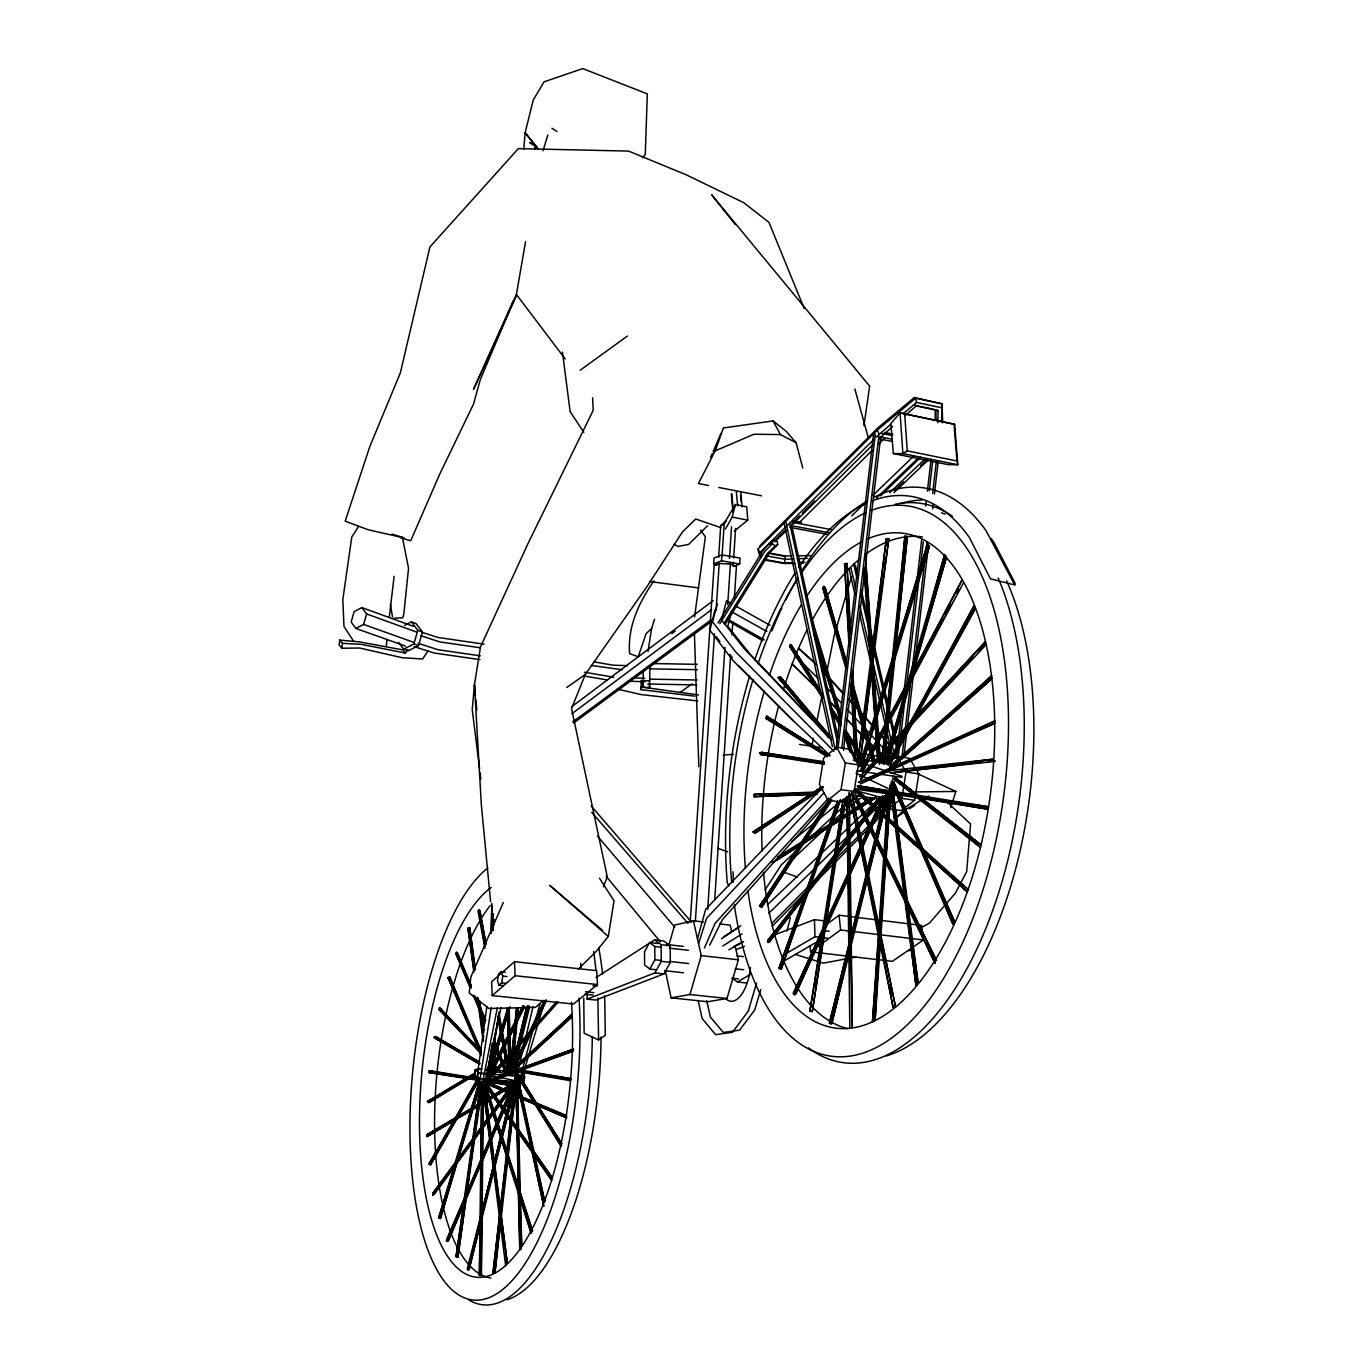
<?xml version="1.0" encoding="UTF-8"?>
<svg xmlns="http://www.w3.org/2000/svg" width="1372" height="1372" viewBox="0 0 1372 1372"><rect width="100%" height="100%" fill="white"/><g stroke="black" fill="none" stroke-linecap="round" stroke-linejoin="round"><path stroke-width="1.5" d="M596.014 977.601L654.615 939.871L663.619 940.9L670.153 945.788L670.342 962.338L663.962 973.897L595.842 1000.051L587.13 999.142L587.13 993.208M481.04 1196.144L480.646 1262.514L481.521 1196.213M481.126 1181.155L481.709 1082.679L479.36 1275.308L481.315 1275.463L483.613 1082.8L479.36 1275.308L481.315 1275.463L482.172 1170.59M482.258 1159.889L482.824 1091.392L482.104 1147.009M649.608 683.891L649.539 687.458L643.056 687.338L643.297 670.977M694.781 696.187L641.067 689.636L641.187 680.323M479.343 1079.695L475.158 1079.318L475.312 1069.577L481.675 1068.874M649.539 687.458L649.882 667.186M935.104 419.695L935.31 409.576L938.088 410.605L937.831 422.799M491.33 933.063L491.879 905.451M475.278 1072.955L428.922 1100.79L428.887 1102.642L474.746 1075.288M492.531 927.421L492.634 923.15M492.394 927.541L492.514 923.253M493.028 930.628L493.303 920.046M643.056 687.338L643.176 681.987M491.073 932.96L491.862 903.308M492.634 930.662L493.268 913.701M877.085 985.885L875.13 1019.928L880.378 943.353M877.343 981.632L878.2 966.746M878.817 956.113L879.435 945.462M880.172 932.703L880.532 926.323M882.625 890.154L882.865 885.9M883.739 870.997L884.22 862.491M884.957 849.731L885.575 839.081M886.072 830.575L888.164 794.405M721.964 554.854L714.075 557.992L713.68 563.875L721.569 560.788L721.964 554.854L740.074 558.112L739.68 564.029L733.694 566.327M722.049 555.969L724.159 524.19L726.011 520.983L720.729 525.579L718.619 557.289M729.458 558.49L731.55 526.677M707.695 909.447L724.931 647.224M727.726 604.572L730.384 564.063L719.202 563.498L714.126 565.418L690.219 921.95M733.128 566.533L733.403 562.297M733.677 558.061L735.615 528.443M714.709 899.912L730.573 656.313M731.962 634.944L732.802 622.133M734.329 598.621L736.421 566.567L730.384 564.063M695.347 921.504L714.503 633.813M716.081 610.369L719.202 563.498M880.67 939.1L890.531 794.439L880.155 934.624M888.027 794.405L872.438 1022.003L878.732 936.75M879.555 936.562L873.741 1021.694L879.538 943.113M879.846 932.291L889.45 791.798L884.837 853.624M768.937 552.95L785.384 555.934L784.527 563.052L763.947 559.33M879.349 928.227L884.528 857.894M523.744 149.428L525.116 132.758L533.279 99.95L544.049 81.84L582.757 68.6L647.327 93.879L645.269 154.539L642.542 157.763M493.011 929.873L493.886 919.291L493.114 929.736M512.613 1065.615L516.404 1023.203M516.781 1018.967L517.347 1012.605M883.894 763.587L886.638 733.831M887.032 729.578L887.633 723.198M888.404 714.692L889.005 708.329M889.793 699.823L890.377 693.443M891.165 684.937L891.56 680.683M894.904 644.548L895.281 640.295M896.07 631.789L896.671 625.409M897.254 619.046L898.043 610.54M898.626 604.16L899.415 595.654M899.809 591.401L904.92 536.126L907.372 536.572L895.813 649.042M516.472 1008.111L510.161 1071.601L516.712 1008.231M517.175 1008.557L510.847 1072.081L517.587 1008.557M512.699 1065.632L518.376 1008.489M815.431 792.056L754.086 794.388L753.863 796.686L817.318 794.354M386.39 645.509L387.007 639.472M389.271 617.383L394.124 576.274M500.163 1222.469L494.898 1273.439L500.694 1222.486M500.608 1218.216L502.135 1203.347M502.581 1199.111L503.455 1190.604M503.901 1186.368L504.553 1179.989M504.999 1175.735L505.874 1167.246M506.302 1162.993L506.971 1156.63M507.623 1150.251L508.498 1141.761M508.943 1137.508L509.818 1129.019M510.264 1124.766L515.855 1077.843L517.038 1078.083L515.083 1078.032L500.386 1207.566M881.596 763.158L904.92 536.126M886.706 725.291L882.779 763.518L887.204 723.233M887.135 721.055L906.12 536.298L892.863 659.28M884.048 763.621L885.129 753.005M885.575 748.769L895.384 653.278M881.664 763.175L885.557 727.126M886.02 722.89L892.177 665.643M887.667 718.997L894.304 657.48M895.23 648.99L907.372 536.572M407.793 649.556L405.426 653.055L402.613 649.865L359.155 641.839L339.69 640.107L339.141 644.994L341.902 648.236L359.635 648.03L402.27 657.72L422.61 658.989L428.321 650.534M341.902 648.236L342.451 643.348L339.69 640.107M490.078 1082.216L511.139 1085.544L511.362 1083.554L492.394 1080.587M514.123 1068.891L513.917 1070.88L570.752 1080.759L514.123 1068.891L570.975 1078.649M499.905 1211.819L492.925 1273.388L500.163 1211.75M501.174 1218.233L516.558 1082.319M896.225 758.545L901.661 711.845M902.159 707.609L903.651 694.867M904.131 690.63L921.675 539.933M925.637 505.976L926.134 501.723M927.369 491.107L931.073 459.277M898.077 758.613L905.246 696.993M906.48 686.36L919.103 577.989M919.583 573.736L923.305 541.854M929.238 490.867L932.686 461.112M901.764 759.059L904.731 733.557M905.228 729.304L910.905 680.426M912.14 669.793L926.958 542.283M932.634 493.388L936.339 461.524M903.839 757.327L906.806 731.842M907.304 727.606L913.46 674.527M913.958 670.273L914.695 663.911M915.193 659.658L928.501 545.01M932.686 508.926L933.183 504.673M934.418 494.057L938.122 462.21M500.66 1207.497L515.855 1077.843L493.697 1273.302L516.524 1082.319M843.506 750.433L880.635 437.359M836.08 749.489L873.535 434.444L875.353 434.118L838.12 747.466M841.842 747.912L878.783 436.639M861.839 737.999L862.353 733.746M863.142 727.383L863.657 723.147M866.006 704.059L866.521 699.823M867.053 695.587L867.824 689.224M868.356 684.971L869.128 678.608M869.917 672.246L870.431 668.01M871.22 661.647L872.009 655.284M872.523 651.048L873.312 644.686M873.827 640.45L874.616 634.087M875.13 629.834L875.919 623.471M876.434 619.235L886.346 538.647L888.799 538.767L859.747 765.302M859.952 763.209L870.105 680.786M870.62 676.567L871.409 670.222M871.923 666.003L872.712 659.658M873.227 655.439L874.015 649.093M874.53 644.874L875.576 636.419M876.091 632.2L876.88 625.855M877.394 621.636L877.926 617.4M878.697 611.072L879.486 604.726M880.258 598.381L880.79 594.162M881.561 587.816L882.076 583.597M882.865 577.252L883.379 573.033M884.168 566.687L884.683 562.469M886.775 545.559L887.29 541.34L886.741 545.576M857.5 763.038L886.346 538.647L888.799 538.767L857.62 763.055M862.028 738.085L862.559 733.848M863.382 727.503L863.914 723.267M867.447 695.775L867.996 691.539M869.076 683.085L869.625 678.848M874.513 640.775L875.062 636.539M875.868 630.194L876.416 625.958M878.594 609.031L879.126 604.812M879.949 598.449L880.481 594.23M881.304 587.885L881.853 583.649M882.659 577.303L883.208 573.067M884.014 566.722L884.563 562.486M465.211 1197.602L467.183 1182.887M467.766 1178.685L480.8 1082.011L456.018 1256.718L457.888 1257.198L482.344 1084.6M694.592 616.954L705.362 536.881L700.646 530.038M478.108 1069.8L486.803 1006.877M473.597 1143.133L457.888 1257.198L458.128 1250.132L457.27 1256.443L456.018 1256.718L482.224 1084.583M474.163 1138.914L480.852 1090.328L476.633 1119.706M465.022 1201.752L458.763 1245.913L464.645 1201.803L448.25 1240.991L446.946 1241.488L446.466 1240.288L480.629 1160.215M465.605 1197.533L467.698 1182.818M468.298 1178.599L473.357 1142.842M473.957 1138.64L476.033 1123.908M863.948 425.732L869.659 386.132L711.691 194.824L735.392 224.631M941.552 422.233L941.998 403.831L914.352 397.52L878.252 427.532L759.676 545.97M491.348 1056.406L490.061 1064.809L495.103 1033.322M491.982 1052.187L492.617 1047.985M815.088 985.439L815.723 981.203M819.238 957.948L819.89 953.729M820.525 949.493L821.159 945.257M821.811 941.038L822.445 936.802M823.406 930.456L824.04 926.237M824.692 922.001L825.327 917.782M825.961 913.546L826.613 909.327M827.247 905.091L827.882 900.855M828.534 896.636L829.494 890.291M830.129 886.055L833.336 864.909M833.97 860.69L843.248 799.379M830.197 893.841L812.31 1011.576L809.909 1010.993L843.128 799.396M830.849 889.639L832.753 877.017M833.404 872.815L834.039 868.613M834.999 862.302L835.634 858.1M836.268 853.881L836.92 849.68M837.555 845.478L838.189 841.276M838.824 837.074L839.475 832.873M841.705 818.141L842.339 813.939M842.991 809.737L843.626 805.536M501.072 1007.494L485.019 1081.53L479.617 1082.028L491.227 1007.545M498.945 1012.296L489.855 1071.103L499.185 1012.244M648.013 651.477L651.597 628.548L654.564 619.235M815.225 985.439L815.894 981.203M819.547 957.948L820.199 953.712M820.868 949.493L821.536 945.257M822.205 941.038L822.857 936.802M831.826 879.709L832.495 875.473M833.147 871.254L833.816 867.018M838.807 835.308L839.458 831.072M841.448 818.381L842.116 814.162M845.889 797.835L812.31 1011.576L809.909 1010.993L845.667 797.784M492.239 1043.646L487.575 1073.076L488.775 1073.23M883.482 800.013L888.456 808.794L901.816 798.401L906.052 771.99L896.876 756.366L888.627 763.004M888.456 808.794L901.181 810.595L914.609 800.253L918.828 773.894L909.585 758.287L896.876 756.366M578.264 969.147L596.083 951.533L608.293 936.459L614.039 900.804L599.461 878.2M828.002 800.185L841.036 789.637L845.341 762.952L836.56 747.243L823.663 758.03L819.41 784.304L828.002 800.185L841.002 802.037L854.104 791.524L858.392 764.89L849.508 749.198L836.56 747.243M499.014 985.165L501.672 982.849L502.787 976.092L501.226 971.685L498.585 974.017L497.47 980.74L499.014 985.165L503.198 985.611M513.248 300.845L473.546 389.339L516.009 296.644L525.562 241.661M492.548 1043.663L487.575 1073.076L489.53 1073.196M482.704 1082.011L497.316 1007.751M811.761 746.574L813.442 738.239M816.391 723.644L822.274 694.472M826.476 673.635L834.039 636.111L851.515 576.72M528.169 1005.573L512.613 1071.944L511.327 1072.355L526.556 1007.219M516.318 1078.083L533.039 1006.568M731.259 611.758L727.829 626.318L749.935 654.015L831.192 739.148M845.083 967.466L831.826 1023.615L830.523 1023.701L866.933 876.228M846.078 963.298L848.033 954.981M851.48 940.42L855.905 921.71M856.883 917.542L858.358 911.317M859.335 907.149L862.285 894.681M870.14 861.393L874.564 842.682M876.519 834.365L885.866 794.851L829.374 1023.118L831.826 1023.615L888.216 795.297L849.903 946.869M480.097 1223.824L469.087 1269.597L467.835 1269.803L514.637 1080.244L467.835 1269.803L493.783 1169.047M481.092 1219.657L493.114 1169.716M494.623 1163.473L514.637 1080.244M513.471 1072.835L515.495 1064.569M516.507 1060.419L529.661 1006.602M527.603 1006.225L511.327 1072.355L528.117 1006.105M528.906 1005.848L512.613 1071.944L510.796 1071.258L526.968 1006.808M714.949 609.991L709.924 630.245L732.699 660.241L788.214 715.944L829.957 755.423M867.962 872.077L887.461 793.136L867.55 871.855M512.905 1095.165L469.087 1269.597L467.166 1269.203L493.114 1167.709M787.031 931.005L790.375 917.645M829.374 1023.118L866.504 876.005M830.523 1023.701L848.856 951.019M561.028 1146.152L514.603 1071.926L515.066 1070.109L561.525 1144.231M494.16 1163.576L515.34 1080.742L492.822 1075.888M494.846 1164.931L512.854 1095.028M721.535 619.87L726.543 600.662M725.496 528.992L732.151 517.124L735.478 504.519L746.728 506.8L747.791 520.142L734.277 531.101M518.29 1085.218L540.002 1003.738M717.367 603.869L712.565 621.825L735.461 651.631L834.056 751.393M892.109 744.91L887.015 763.347L946.423 557.426L911.643 675.864M893.241 740.829L901.147 712.154M902.279 708.055L903.959 701.915M905.091 697.816L907.921 687.578M911.317 675.298L918.657 648.682M920.904 640.484L926.563 620.007M927.695 615.908L944.639 554.477M697.49 938.825L705.654 909.344L823.2 786.602M398.583 642.405L403.642 649.162L413.898 643.948L417.774 630.263L411.394 621.876L404.586 625.375M403.642 649.162L408.307 650.808L418.546 645.612L422.422 631.96L416.025 623.574L411.394 621.876M355.863 628.445L363.614 624.432L366.616 613.953L361.848 607.573L354.13 611.62L351.146 622.03L355.863 628.445L405.46 646.075M668.884 945.137L674.664 925.071L693.392 920.784L703.596 922.001M905.554 690.356L884.254 764.478L906.549 688.71M906.738 686.24L944.605 554.494M909.499 681.198L885.815 763.587L909.842 681.987M910.699 677.065L945.651 555.523L908.35 682.57M871.82 500.986A287.88 140.338 -82.1 0 1 969.541 537.755L990.395 578.795L1014.714 584.952L1015.16 583.374L993.963 542.403A286.731 142.053 -82.2 0 0 991.201 538.647M479.463 1081.376L440.601 1215.163L479.531 1084.858M665.454 971.342L671.131 997.838L689.945 994.529L701.246 955.581L693.392 920.784M478.965 1087.053L440.446 1218.525L438.68 1217.77L479.411 1081.273M671.131 997.838L707.78 1001.749L726.971 998.49L738.342 959.8L734.963 945.548M509.269 1008.574L489.89 1074.156L510.144 1006.722M756.538 983.107L748.237 1011.198L732.511 1032.241L715.618 1034.694L702.138 1018.504L698.125 1000.462M760.757 989.606L754.72 1009.981L739.611 1030.132L723.37 1032.499L710.37 1017.012L706.683 1000.565M519.696 1085.629L543.741 1004.544M480.612 1084.086L440.446 1218.525L440.018 1217.221L438.68 1217.77L481.092 1081.994M543.038 150.783L547.822 135.005M507.623 1008.3L487.386 1075.734L489.29 1076.197L487.386 1075.734L508.326 1008.471M508.858 1008.163L488.638 1075.545L508.412 1008.18L509.458 1031.693M867.807 742.098L860.416 766.656L867.996 742.132M871.512 729.818L882.608 692.98M883.842 688.898L927.626 543.586L859.146 766.674L929.41 546.176M906.652 617.554L861.547 767.222L929.444 546.193M910.356 605.258L920.235 572.45M921.469 568.351L925.808 553.996M871.769 729.853L883.071 693.049M888.078 676.688L889.965 670.548M893.738 658.268L905.04 621.465M910.048 605.103L920.098 572.381M950.745 807.645L955.804 791.455L917.251 773.516M698.52 943.764L706.666 918.245L824.16 792.724M786.585 949.767L796.275 921.641M798.35 915.604L837.778 801.042M828.86 830.729L781.148 969.318L778.919 968.392L837.572 801.111M833.696 816.683L838.532 802.62M788.128 945.702L810.749 881.253M817.815 861.119L828.414 830.9M831.947 820.833L838.309 802.706M840.573 800.048L781.148 969.318L780.359 967.86L778.919 968.392L840.281 799.927M708.587 485.499L698.417 483.527L715.241 450.822L723.353 427.961L773.088 420.93L786.276 431.391L796.103 442.71L802.809 468.075M603.44 886.844L607.282 876.88L571.541 708.535L585.33 674.407L647.258 586.204L682.501 531.856L695.724 519.01L720.866 527.637M466.103 1197.825L480.697 1162.513M484.762 1152.703L488.003 1144.865M492.874 1133.083L496.115 1125.246M497.727 1121.318L513.951 1082.079L515.786 1082.782L514.5 1083.211L483.03 1155.859M503.284 902.57L470.802 977.104L469.241 993.036L488.878 1008.506L535.406 1007.408L543.432 1000.36M516.009 295.254L480.354 379.512L473.529 404.054L439.4 474.832L410.743 540.757L400.658 537.79M482.292 1156.304L513.951 1082.079L514.5 1083.211L446.946 1241.488L480.937 1163.113M480.766 1164.811L448.25 1240.991L446.466 1240.288L480.474 1161.741M482.43 1160.918L514.123 1086.693L482.635 1159.203M713.08 451.782L720.986 433.466M704.436 948.001L715.052 923.407L828.465 798.178M823.457 927.18L793.308 993.431L794.182 994.751L795.588 994.288L820.679 937.556M824.143 929.719L832.804 910.168M834.519 906.24L837.126 900.375M838.858 896.465L840.59 892.555M842.305 888.644L844.912 882.762M846.644 878.852L848.376 874.942M850.966 869.076L857.02 855.373M858.752 851.463L869.128 827.985M870.86 824.075L882.985 796.686M531.873 1029.978L513.574 1070.452L512.168 1071.103L511.859 1069.508L544.204 1000.634M533.622 1026.119L544.084 1002.983M543.741 1206.262L515.066 1073.607L515.718 1072.184L543.998 1202.729L516.952 1073.041L544.838 1201.512M825.224 923.287L848.29 872.626M850.057 868.733L882.865 796.635M848.325 875.833L794.182 994.751L821.845 934.778M850.108 871.923L860.759 848.531M862.525 844.638L884.717 795.897M795.588 994.288L822.205 935.841M823.989 931.948L885.214 797.509L850.4 872.884M653.964 580.836C639.009 602.308 627.416 626.472 629.628 653.621L638.237 656.742L646.058 633.71L651.597 628.548M823.629 930.919L848.616 876.759M710.507 457.459L712.291 453.618M793.308 993.431L823.766 927.558M825.567 923.699L860.501 848.153M862.285 844.277L884.683 795.846M545.439 1000.342L512.168 1071.103L546.262 999.982M545.953 1001.611L513.574 1070.452L511.859 1069.508L544.924 1000.48M522.972 1005.573L486.854 1078.255L488.209 1077.757L500.334 1052.976M504.999 1043.44L509.681 1033.922M517.141 1018.659L521.806 1009.123M523.864 1005.95L486.854 1078.255L488.672 1079.027L524.121 1006.688M488.209 1077.757L500.557 1052.907M505.308 1043.355L510.058 1033.802M514.809 1024.232L519.559 1014.68M488.672 1079.027L524.807 1006.362M709.667 945.171L722.392 919.634L830.454 799.07M488.724 1075.013L478.502 1072.835L475.312 1069.577L474.146 1074.979L475.158 1079.318L478.502 1072.835L477.49 1068.496L481.589 1069.234M900.169 700.2L862.594 771.699L963.418 582.946L860.467 770.755M902.159 696.427L911.059 679.5M913.032 675.727L921.933 658.8M923.922 655.027L932.823 638.1M934.795 634.327L939.751 624.929M945.685 613.644L947.658 609.871M866.692 760.894L861.736 770.309L866.83 760.86M869.677 755.235L885.575 725.102M887.564 721.329L896.499 704.385M898.489 700.612L962.046 580.047L860.347 770.704M890.102 764.101L911.059 724.553M921.041 705.723L926.031 696.307M929.033 690.665L934.023 681.249M937.007 675.59L941.998 666.175M944.005 662.419L949.99 651.117M951.979 647.344L973.948 605.91L887.015 764.839L974.497 607.71L888.679 764.821M869.848 755.2L885.952 725.033M887.958 721.26L893.995 709.941M911.111 677.871L913.117 674.098M918.142 664.665L920.166 660.892M926.203 649.573L931.228 640.141M934.246 634.481L942.307 619.389M945.325 613.73L950.35 604.297M956.387 592.978L958.393 589.205M657.96 943.507L649.556 942.53L644.514 951.808L644.617 965.031L649.796 969.044L656.125 969.747M649.796 969.044L654.873 959.765L654.753 946.457L649.556 942.53M890.222 764.17L913.752 721.175M915.793 717.436L975.115 608.997L915.433 716.613M587.13 999.142L654.924 972.902L661.287 961.326L661.115 944.742L654.615 939.871M888.696 764.89L912.363 722.187M477.405 1081.29L430.551 1164.879L428.939 1163.936L476.976 1079.953M478.056 1078.238L430.345 1163.216L428.939 1163.936L478.468 1080.844M477.37 1081.067L430.345 1163.216L430.551 1164.879L478.657 1080.947M724.948 522.012L735.478 504.519M718.071 622.991L764.015 548.954L772.11 540.911L774.614 539.933L777.41 541.889L777.684 544.804L769.984 552.419L725.033 624.569M719.837 623.694L764.701 551.458L772.385 543.827L772.11 540.911M723.884 623.574L767.703 553.19L775.18 545.782L777.684 544.804M358.538 526.488L351.781 537.052L342.829 599.495L343.978 626.507L353.89 641.582M820.302 815.997L761.563 907.424L759.539 906.223L829.871 798.778M824.915 808.828L827.213 805.244M770.344 891.234L759.539 906.223L831.552 799.773M773.791 885.883L793.359 855.614M795.657 852.046L830.197 798.607M765.096 889.793L781.234 865.012L841.173 808.623L859.832 795.245M767.771 894.664L770.052 891.165M772.333 887.684L788.265 863.297L846.884 808.348M770.515 891.148L761.134 905.469L761.563 907.424L831.981 800.03M774.031 885.78L796.309 851.755M798.658 848.188L819.753 815.946M823.269 810.578L825.618 806.993M471.231 1142.327L432.883 1195.098L432.626 1193.486L513.111 1083.331L513.42 1084.943L432.883 1195.098L471.968 1142.241M474.918 1137.131L486.014 1121.507M488.483 1118.043L513.111 1083.331M472.037 1142.773L434.272 1194.395L432.626 1193.486L513.42 1084.943M474.558 1139.343L512.322 1087.722L474.489 1138.829M792.965 911.128L768.166 942.461L767.634 940.592L879.418 797.115M795.554 907.732L802.02 899.226M807.182 892.417L817.523 878.817M820.096 875.422L822.686 872.009M829.151 863.52L831.724 860.107M839.475 849.903L854.979 829.494M857.569 826.098L879.538 797.183M882.676 795.606L768.166 942.461L803.769 897.202M805.244 896.19L769.709 941.741L767.634 940.592L805.981 892.246M807.885 892.812L881.596 798.315L836.731 855.27M807.731 892.16L834.107 858.632M808.623 888.919L881.338 797.218M556.346 1002.126L486.065 1080.347L487.763 1081.359L556.397 1002.52M517.261 1079.695L520.691 1249.755L515.992 1074.859L518.153 1186.591M487.763 1081.359L558.027 1002.28M557.649 1002.074L486.065 1080.347L487.54 1079.627M900.907 735.392L860.604 779.485L986.382 644.394L860.021 776.775M905.211 730.659L921.041 713.337M923.922 710.182L931.108 702.31M939.751 692.86L949.818 681.833M959.886 670.805L971.41 658.217M978.596 650.345L984.359 644.034L977.104 651.683M867.31 769.709L894.716 740.005M899.054 735.306L985.576 641.513L859.935 776.723M867.327 769.778L876.005 760.448M878.886 757.344L894.767 740.245M900.547 734.037L917.885 715.395M922.224 710.73L930.885 701.401M933.766 698.297L948.206 682.759M955.427 674.99L972.765 656.348M772.247 926.117L805.33 892.623M809.84 888.044L868.493 828.637M871.512 825.601L888.044 808.845M771.75 923.39L869.797 824.744M872.815 821.708L887.907 806.53M759.625 555.66L757.876 549.212L877.274 430.071L915.621 398.206L941.998 403.831L942.718 422.73M760.654 557.529L760.277 552.35L873.038 440.206M876.056 437.222L890.462 424.548M770.464 544.067L774.614 539.933M775.369 539.968L784.441 530.947M792.004 523.435L799.567 515.923M802.603 512.922L814.711 500.9M775.026 541.786L787.048 529.849M790.066 526.865L872.798 444.785M878.817 438.817L892.76 426.332M798.401 523.435L872.095 450.531M878.114 444.597L884.134 438.646M768.612 913.426L814.659 868.545M817.729 865.543L883.722 801.214M851.669 515.855L866.95 501.14A298.444 146.701 -82.2 0 0 800.854 572.45M873.055 495.258L914.301 455.521M572.278 1014.131L513.059 1070.589L513.008 1068.685L572.124 1014.028M876.554 498.036L918.005 458.248M880.584 495.789L920.749 457.27M889.622 492.771L925.002 458.968M894.493 490.507L903.685 481.743M920.543 465.657L926.666 459.809M893.961 492.651L927.866 460.323M767.377 904.8L878.097 799.499M572.21 1016.017L513.059 1070.589L572.244 1016.549L514.603 1069.783L513.008 1068.685L572.038 1015.983M919.669 742.081L893.035 766.622L990.515 679.998L889.811 769.023L991.887 678.042M925.928 736.301L932.188 730.539M938.465 724.759L960.383 704.556M963.521 701.675L971.359 694.455M976.058 690.133L991.716 675.693L889.588 766.691M895.247 818.089L903.548 810.698M514.517 961.686L491.639 981.735L492.154 995.592L573.496 1004.03L597.489 984.547L596.7 970.673L514.517 961.686L515.1 975.715L492.154 995.592M905.246 415.476L916.187 405.975L938.088 410.605M889.605 766.794L991.87 677.905M903.496 413.504L916.53 402.442L941.449 407.724M791.747 841.396L842.014 800.408M571.901 706.563L713.217 600.593M671.748 633.624L675.161 631.069M571.901 713.697L711.691 609.614M572.741 721.946L711.348 619.647M573.53 723.078L710.782 621.928M825.807 925.02L839.081 915.227L921.641 925.397L923.356 939.974L892.366 961.343L810.629 951.825L810.012 945.582M810.629 951.825L840.59 929.976L923.356 939.974M580.15 370.269L627.381 336.054M680.169 692.397L692.071 683.856M848.428 806.908L862.388 796.943M566.773 687.492L585.33 674.407M583.752 998.061L584.146 1033.236L598.604 1039.942L605.275 1035.328L604.795 1000.257A233.686 87.482 -84.5 0 0 604.52 995.815M908.83 950.899L911.231 949.253M820.164 788.831L754.84 833.318L753.039 831.964L821.914 786.945M721.466 938.808L740.794 925.74M707.523 525.75L688.607 544.478L677.751 546.433L674.201 544.221M823.234 787.717L753.039 831.964L821.862 786.773M822 789.277L754.84 833.318L754.789 831.089M897.014 816.94L904.062 812.31M909.344 808.845L914.627 805.381M772.23 862.611L797.201 846.387M802.534 842.905L845.323 815.088M850.674 811.607L872.06 797.698M724.09 936.51L738.308 927.506M777.838 856.883L871.872 797.561M772.573 862.525L875.696 797.578M772.487 862.782L875.645 797.835L772.573 862.559M475.106 1073.487L428.887 1102.642L427.412 1101.596L475.038 1073.076M722.787 945.994L742.081 933.852M954.672 424.325L900.083 412.886L902.896 453.6L957.828 464.748L956.936 460.975L907.269 450.873L902.896 453.6L893.378 453.549L890.84 423.519L900.083 412.886L954.672 424.325L957.828 464.748L948.052 464.628L893.378 453.549M476.496 1105.952L426.795 1136.616L426.761 1134.764L512.219 1083.846L513.797 1084.943M480.063 1103.74L512.219 1083.846L512.27 1085.767L426.795 1136.616L510.178 1087.087L428.287 1135.81L426.761 1134.764L512.27 1085.767M777.89 857.311L875.696 797.424M905.349 809.652L928.655 795.932M732.254 978.219L737.381 981.975L750.312 974.429M781.731 956.113L815.002 936.699L820.473 937.35M784.235 960.897L824.126 937.796L823.543 920.766L814.453 919.652L774.58 934.881M474.815 1074.876L427.412 1101.596L428.922 1100.79M728.824 949.836L743.573 941.689M921.984 927.266L929.341 923.202L955.375 893.189L966.677 871.632L970.57 823.955L947.52 802.534M733.368 946.714L742.629 941.809M515.58 1070.023L513.917 1070.88L570.46 1079.644L519.799 1070.76M475.158 1079.318L477.336 1078.255L515.117 1081.668M755.732 795.777L753.863 796.686L789.775 795.125M860.347 783.721L916.119 757.687M919.96 755.886L925.74 753.194M929.581 751.41L958.428 737.93M962.269 736.147L994.957 720.883L858.495 782.314M860.433 783.789L994.992 723.318M858.495 782.417L994.992 723.164M715.241 450.822L753.948 434.238L780.376 434.581L796.103 442.71M477.147 1047.179L440.704 1008.78L439.006 1009.483L481.143 1053.765M720.729 525.579L724.159 524.19M573.273 1049.254L486.683 1082.885L485.105 1081.753L486.7 1080.913L486.683 1082.885L573.102 1051.209M736.695 949.338L744.67 946.303M573.102 1049.151L488.706 1080.176L573.565 1049.237M573.462 1049.288L485.105 1081.753L573.136 1051.055M486.923 1068.634L488.826 1068.136M855.819 957.056L823.389 963.144L795.331 954.398M517.175 1075.442L515.237 1075.734L516.592 1111.903M905.194 770.258L900.992 770.79L907.252 770.309M936.647 766.296L940.832 765.765M947.126 764.976L953.42 764.187M959.714 763.398L965.991 762.592M970.193 762.077L993.259 759.162L888.799 770.635L995.043 761.357L890.702 772.865L958.822 764.941M963.075 764.444L971.582 763.467M975.835 762.969L982.232 762.232M988.612 761.477L994.992 760.74M913.529 769.623L919.806 768.937M926.083 768.251L932.36 767.565M938.637 766.862L944.914 766.176M949.098 765.73L957.467 764.804M963.744 764.118L970.038 763.432M976.315 762.746L982.592 762.043M988.869 761.357L993.054 760.911M723.147 755.097L733.591 754.308M772.728 794.937L759.985 795.571L774.786 795.074M796.069 793.788L808.811 793.153M394.176 618.172L402.751 617.794L403.797 614.296L408.547 568.231L402.39 537.275M796.12 794.851L815.122 794.028M793.29 558.936L785.144 559.279L765.97 555.797M797.372 558.764L807.542 558.335M784.527 563.052L792.724 562.743M798.881 562.52L805.038 562.297M795.949 794.285L810.766 793.736M754.086 794.388L817.42 793.188M785.384 555.934L791.644 555.849M797.904 555.763L810.423 555.591M915.416 791.918L955.804 791.455M794.68 563.395L784.149 563.48L764.667 559.965M798.898 563.36L803.1 563.326M652.437 663.534L697.25 664.357M650.191 668.833L697.302 669.69M650.002 679.14L697.113 680.015M643.125 680.804L649.625 680.924M647.79 684.028L696.89 684.937M628.205 681.198L644.789 681.73M627.398 665.66L612.855 665.163L594.093 661.904M632.338 677.837L644.84 678.265M622.288 669.725L591.452 665.506M342.451 643.348L361.316 644.343L405.426 653.055M502.598 1071.361L515.203 1072.184M519.319 1082.045L523.504 1082.422L524.67 1077.037L523.59 1072.733L523.504 1082.422L519.422 1081.548M485.637 1080.261L514.98 1082.92L494.074 1080.244M487.969 1069.457L515.22 1071.961M516.284 1076.265L478.502 1072.835L477.336 1078.255L481.521 1078.752M520.468 1076.66L524.67 1077.037L520.571 1076.3M501.672 982.849L505.856 983.295M585.518 991.733L593.905 992.608M584.832 994.203L593.201 995.094M501.226 971.685L505.411 972.131M515.1 975.715L597.489 984.547M689.945 994.529L726.971 998.49M502.787 976.092L506.971 976.538M592.893 985.731L597.077 986.176M664.562 970.69L683.548 972.782M732.065 978.15L738.393 978.853M654.924 972.902L663.962 973.897M737.381 981.975L746.179 982.952M654.873 959.765L661.218 960.469M669.673 961.429L688.693 963.556M735.186 968.769L743.641 969.73M661.287 961.326L670.342 962.338M654.753 946.457L661.081 947.194M669.519 948.155L688.504 950.333M737.021 955.872L743.35 956.61M701.246 955.581L738.342 959.8M666.38 944.468L683.187 946.406M661.115 944.742L670.153 945.788M719.94 923.956L730.144 925.174L731.585 931.279M823.8 937.865L828.019 938.379M822.84 930.456L829.168 931.228M784.304 757.498L761.134 754.617L759.522 753.228L761.443 752.336L824.418 761.752M788.506 758.03L792.724 758.545M807.473 760.38L811.675 760.911M818.004 761.683L822.205 762.215M698.622 587.902L649.419 581.522M859.061 788.368L873.878 790.478M878.114 791.078L882.35 791.695M886.586 792.296L892.932 793.205M897.168 793.805L901.404 794.405M905.64 795.023L909.876 795.623M939.511 799.859L943.747 800.459M950.093 801.368L954.329 801.968M958.565 802.586L962.801 803.186M967.037 803.786L988.217 806.805M479.943 647.721L440.035 641.959L420.707 635.699M480.423 655.85L438.097 649.745L418.066 643.297M479.908 659.623L433.895 652.969L414.155 646.606M854.585 788.951L897.905 795.228M841.036 789.637L854.104 791.524M901.816 798.401L914.609 800.253M851.549 794.954L888.524 800.253M477.182 1079.524L428.973 1072.561L429.179 1070.692L475.535 1077.946M493.954 1081.959L506.525 1083.777M484.196 644.171L437.754 637.431L421.77 632.218M434.701 1072.372L429.179 1070.692L477.525 1079.438M438.851 1072.973L476.153 1078.409M490.644 1080.536L512.819 1084.686M856.574 770.704L901.936 777.41M799.55 744.447L822.428 747.843M851.532 752.165L855.699 752.782M861.925 753.708L878.56 756.178M853.418 758.356L898.591 765.13M845.341 762.952L858.392 764.89M906.052 771.99L918.828 773.894M824.503 763.004L759.522 753.228L824.246 763.827M824.092 764.17L761.134 754.617L761.443 752.336L824.452 762.643M523.812 1071.326L571.112 1078.769M434.787 1072.424L428.973 1072.561L477.439 1080.21M439.006 1073.093L474.849 1078.718M493.834 1081.702L506.491 1083.691M988.234 806.633L857.277 785.642L988.183 807.954L857.328 786.962L987.909 809.223L859.043 788.488M584.798 676.139L607.487 679.98M584.352 672.211L613.61 677.219M721.569 560.788L739.68 564.029M771.39 553.911L785.007 556.38M485.688 1069.971L516.472 1075.545M490.13 1081.736L511.139 1085.544M792.467 522.32L831.278 529.609M791.901 525.768L828.671 532.645M790.255 527.414L826.99 534.274M793.41 520.897L801.574 522.44M718.757 487.472L761.409 495.789M732.151 517.124L747.791 520.142M879.246 436.622L891.491 439.143M879.452 438.869L891.697 441.372M884.7 432.454L892.863 434.135M881.87 433.415L892.074 435.524M933.269 409.148L914.918 405.272L916.187 405.975M698.554 694.935L641.05 686.978L641.067 689.636M617.52 689.138L641.016 694.575L697.696 700.938M854.362 790.203L882.59 797.869M392.083 534.085L404.003 537.91L368.073 529.712L345.178 521.154L369.857 446.432L400.35 372.875L429.916 246.943L518.376 148.605L628.565 151.091L686 174.69L743.881 202.764L769.006 222.418L804.078 308.237M533.211 143.786L529.661 142.619L537.532 147.713L525.116 132.758L538.167 149.359M853.298 760.174L902.039 776.312M363.614 624.432L413.161 642.147M413.898 643.948L418.546 645.612M717.779 848.256L727.726 851.858M783.446 872.026L797.372 877.068M417.774 630.263L422.422 631.96M366.616 613.953L416.076 631.875M361.848 607.573L413.246 626.284M566.619 1115.882L484.093 1082.302L485.825 1081.462L566.653 1115.71M713.68 563.875L716.853 565.195M566.825 1117.443L484.093 1082.302L566.396 1117.768L485.534 1083.434L485.825 1081.462L565.007 1116.534M880.635 756.487L886.415 759.179M856.008 773.156L894.475 791.524M479.548 1062.22L433.998 1037.301L435.627 1036.512L479.6 1061.962M914.352 397.52L915.621 398.206L916.53 402.442M731.602 611.775L766.845 631.446M727.76 601.588L731.413 603.646M735.083 605.687L769.864 625.186M727.349 619.012L764.153 639.781M728.481 621.139L762.746 640.775M479.72 1063.849L433.998 1037.301L479.377 1063.917L435.353 1038.364L435.627 1036.512L479.891 1063.763M825.584 754.651L765.953 718.345L766.536 716.167L829.614 755.68M829.46 755.801L766.536 716.167L827.47 755.801M825.721 753.691L768.011 717.539L765.953 718.345L827.196 756.812M551.973 128.265L556.998 131.523M772.385 543.827L775.18 545.782M892.76 778.25L913.117 793.736M918.194 797.595L933.457 809.206M936.853 811.778L940.249 814.368M943.627 816.94L947.023 819.53M955.512 825.978L979.248 844.02M479.617 1082.028L477.164 1080.141L476.942 1078.186M919.737 796.892L894.836 777.392L919.72 796.978M923.047 799.499L981.152 845.015L893.292 775.952L980.483 847.382M923.047 799.584L979.471 843.934M892.64 778.301L980.448 847.536M440.704 1008.78L439.434 1007.768L439.006 1009.483L476.255 1047.265M602.531 930.353L549.589 885.249L608.293 936.459M798.487 648.579L814.282 662.367M855.734 791.404L895.882 826.493M900.701 830.712L908.727 837.726M913.546 841.928L937.642 862.988M940.849 865.783L948.875 872.815M952.099 875.61L968.152 889.656M799.19 648.647L816.066 664.357M795.486 655.816L817.832 678.214M792.107 664.117L817.746 688.727M856.368 789.174L968.306 889.588M792.724 664.288L819.478 691.059M965.922 890.599L854.121 790.049L967.483 891.954M856.334 789.26L967.517 891.851M738.565 665.712L793.479 720.866M494.126 1065.409L500.094 1071.446M880.824 754.446L845.752 718.431M883.739 757.43L889.588 763.415M858.169 730.864L872.884 745.956M875.816 748.975L881.699 755.012M884.648 758.03L887.581 761.031M830.729 702.275L837.949 709.804M848.067 720.334L853.847 726.354M829.7 701.692L839.921 712.342M480.149 1050.472L439.434 1007.768L481.315 1053.061M491.639 1062.185L500.368 1071.343M491.313 1064.449L495.686 1069.045M507.314 1081.256L510.213 1084.309L511.996 1083.537L510.676 1082.491L510.213 1084.309L507.331 1081.187M491.725 1062.528L499.014 1070.211M831.552 740.04L744.087 648.51L722.787 621.447M826.561 687.458L841.105 702.893M846.918 709.05L862.851 726.097M823.114 671.251L842.957 692.723M848.616 698.845L857.123 708.055M859.952 711.125L890.599 745.871M821.794 670.548L843.3 693.769M849.028 699.96L863.365 715.447M865.732 729.218L891.68 757.293M491.433 1064.003L497.213 1070.246M864.737 717.042L889.536 745.51M816.923 721.809L778.181 677.494L780.274 676.722L830.952 737.021M819.684 724.982L829.357 736.129M591.761 812.378L687.972 923.356M591.178 805.964L691.488 922.121M597.472 835.994L674.801 927.232M816.529 723.061L778.181 677.494L828.757 737.862M816.563 722.924L779.605 678.848L780.274 676.722L829.443 737.604M606.115 876.262L660.378 941.878M716.218 636.677L719.94 641.513M729.87 654.427L732.356 657.651M757.876 549.212L760.277 552.35M516.592 294.706L565.127 358.881M551.578 1180.28L483.15 1081.925L484.985 1081.205L552.281 1177.742L485.705 1084.669L550.498 1177.811L483.15 1081.925L484.47 1082.937L484.985 1081.205L551.698 1180.229M583.872 432.351L570.117 411.634L562.486 352.072M815.431 685.708L789.586 646.315L790.461 644.463L820.456 690.648M817.781 689.293L822.48 696.444M830.695 708.981L838.927 721.518M845.975 732.254L854.19 744.79M856.54 748.375L858.889 751.942M861.239 755.526L864.754 760.894M514.603 1071.926L533.399 1100.584M538.098 1107.753L561.594 1143.596M830.78 706.837L839.956 721.226M845.684 730.213L854.859 744.602M857.157 748.186L865.183 760.774M822.548 694.815L790.461 644.463L822.943 696.65M830.575 707.403L840.899 723.593M845.478 730.779L864.96 761.357M822.788 698.485L789.586 646.315L791.798 645.68L820.387 690.836M831.947 712.891L839.973 725.479M845.684 734.483L862.868 761.46M830.677 707.077L839.836 721.518M845.546 730.556L854.705 744.996M561.783 1143.511L516.404 1071.155L561.645 1144.317M830.78 709.255L840.847 725.462M845.323 732.648L862.13 759.642M515.066 1070.109L561.165 1146.152M773.088 420.93L780.376 434.581M1014.714 584.952L985.953 530.552A298.444 146.701 -82.2 0 0 873.844 497.384M729.012 886.089L727.229 882.573A287.88 140.338 -82.1 0 1 749.644 676.053M858.872 804.712L866.452 819.924M875.919 838.944L883.499 854.156M888.233 863.657L895.813 878.869M897.717 882.676L936.544 960.64L854.173 791.575L935.052 963.144M921.332 933.732L851.789 792.176L934.984 963.161M855.939 799.139L874.65 837.555M879.332 847.159L898.043 885.557M902.707 895.161L921.418 933.577M913.203 830.677L891.2 782.109L953.094 924.625L892.006 780.205L954.175 922.601L924.677 853.984M914.97 834.553L917.611 840.384M924.659 855.922L934.349 877.291M936.098 881.167L954.586 921.967M481.092 1050.986L447.975 977.481L449.69 976.813L481.332 1051.038M923.253 849.731L893.464 781.44L922.979 850.057M924.968 853.624L954.775 921.915M470.184 986.622L455.864 953.66L456.464 952.271L470.905 984.77M474.403 996.329L476.924 1002.143M478.605 1006.019L485.345 1021.54L474.661 995.763M497.144 1048.688L498.825 1052.564M500.506 1056.44L507.246 1071.961L494.074 1040.13M480.749 1052.941L447.975 977.481L481.178 1055.668M877.274 430.071L879.058 434.221M480.817 1052.77L449.227 978.476L449.69 976.813L480.612 1053.61M476.701 998.61L485.808 1020.356M471.351 987.857L456.464 952.271L470.956 987.703M493.68 1041.262L506.92 1072.904L494.04 1041.519M469.91 987.274L455.864 953.66L457.665 953.128L471.402 986.519M473.22 995.197L484.796 1022.895M493.045 1042.669L505.445 1072.338L493.474 1042.84M476.255 998.302L485.156 1019.911M474.969 997.547L484.625 1021.18M486.271 1089.557L532.49 1230.907M532.525 1230.838L485.602 1084.24L531.256 1233.394M486.237 1089.625L531.804 1232.142L483.047 1082.697L531.17 1233.411M816.957 639.661L829.717 680.358M830.986 684.422L839.921 712.908M845.649 731.225L853.95 757.687M814.316 634.55L818.758 648.87M820.027 652.969L840.281 718.482M846.61 738.942L849.765 749.181M841.087 715.035L810.235 613.49L840.076 717.487M846.027 731.293L854.053 757.704M820.37 651.82L827.762 676.19M828.997 680.255L832.067 690.425M834.536 698.554L840.076 716.836M846.85 739.182L849.937 749.335M814.128 634.379L815.98 640.467M817.197 644.531L840.59 721.741M844.277 733.934L849.199 750.192M842.854 654.804L822.737 587.696L823.835 586.358L825.069 587.353L846.953 663.499M844.072 658.869L845.889 664.957M852.595 687.321L854.43 693.426M855.648 697.49L861.736 717.83M863.571 723.919L867.224 736.129M869.059 742.218L875.147 762.558M852.87 684.079L875.353 762.283M846.884 666.655L823.835 586.358L846.747 668.387M852.801 687.252L874.084 761.357M845.752 667.975L822.737 587.696L825.069 587.353L846.473 663.139M851.669 688.555L862.285 725.599M863.468 729.715L872.918 762.643M844.192 731.773L850.04 752.165M852.835 685.674L862.662 720.506M863.811 724.605L874.221 761.477M853.058 690.956L862.799 725.822M863.931 729.921L873.107 762.729M854.842 388.962L868.39 438.062M855.356 565.092L857.792 575.485M861.204 590.046L869.471 625.426M870.448 629.577L873.364 642.062M874.822 648.304L894.287 731.516M895.264 735.684L898.18 748.169M853.538 563.549L856.934 578.127M860.827 594.779L869.093 630.16M870.551 636.402L872.489 644.737M873.467 648.887L882.711 688.435M883.671 692.603L897.768 752.971M851.052 568.282L855.408 587.027M859.764 605.755L870.414 651.563M872.352 659.898L891.234 741.086M892.194 745.253L895.11 757.738M848.942 568.317L855.219 595.362M859.575 614.09L870.671 661.973M873.089 672.366L885.626 726.491M887.084 732.734L889.982 745.219M890.942 749.369L892.383 755.612M515.066 1073.607L523.178 1108.696M524.138 1112.812L533.691 1154.092M534.651 1158.225L544.667 1201.563M791.678 525.305L837.932 737.124M789.809 523.727L837.795 743.967M785.899 522.217L835.016 748.735M784.321 524.361L832.41 746.66M853.658 808.245L854.533 812.43M867.79 875.25L873.964 904.56M876.176 915.021L895.607 1007.151L852.115 794.525M849.268 792.759L874.65 914.044M875.525 918.228L878.577 932.857M879.452 937.042L882.951 953.78M889.519 985.147L891.268 993.5M515.718 1072.184L543.792 1206.177M853.47 808.125L854.327 812.293M857.723 828.962L859.438 837.297M865.818 868.545L866.675 872.712M878.183 928.981L879.023 933.149M890.531 989.418L891.388 993.585M849.217 792.724L893.069 1007.46M484.968 946.217L478.691 909.962L479.857 910.596L486.048 943.919M498.928 1016.892L509.183 1068.874M851.978 794.542L893.138 1007.46M498.842 1012.622L509.304 1068.857M485.276 945.377L478.691 909.962L485.122 945.548M498.825 1018.281L508.892 1072.441M484.951 948.361L477.988 910.871L479.857 910.596L485.894 944.21M497.71 1017.081L507.76 1071.223L497.967 1016.738M498.722 1015.657L508.926 1072.389M390.368 604.28L392.478 616.851M473.992 970.347L467.955 928.192L469.773 927.712L475.467 969.627M477.902 997.753L483.63 1037.815M893.789 812.481L889.879 785.127L915.93 985.473L905.434 900.564M894.39 816.7L895.281 823.011M895.882 827.213L896.482 831.432M897.099 835.634L897.991 841.962M898.591 846.164L899.5 852.475M901.593 867.224L902.193 871.426M903.102 877.737L903.702 881.956M906.103 898.797L906.703 902.999M907.612 909.31L908.213 913.529M908.813 917.731L909.413 921.95M910.305 928.261L911.214 934.572M911.814 938.791L913.923 953.523M914.524 957.725L918.125 982.987L892.555 786.876L906.875 901.473M474.506 966.951L469.738 933.217L474.541 968.838M479.583 1002.778L483.767 1032.293M479.737 1001.063L483.716 1030.406M479.068 1002.366L481.349 1019.139M481.915 1023.323L483.613 1035.894M473.906 972.216L467.955 928.192L469.138 929.016L469.773 927.712L474.901 969.781M477.302 997.358L483.236 1041.382M494.503 1173.437L482.172 1080.81L505.633 1265.601L484.59 1084.875M495.069 1177.639L495.909 1183.95M496.475 1188.169L497.59 1196.59M498.156 1200.792L498.996 1207.103M499.545 1211.322L500.386 1217.633M500.952 1221.835L501.792 1228.163M502.358 1232.365L503.198 1238.676M503.747 1242.895L504.587 1249.206M505.153 1253.408L505.994 1259.736M484.762 1091.906L486.991 1108.833M487.557 1113.052L488.398 1119.415M488.947 1123.634L490.061 1132.106M490.627 1136.325L507.348 1263.286L484.659 1084.875M891.011 783.841L917.199 984.256L907.407 905.709M484.71 1091.941L486.871 1108.919M487.42 1113.172L488.226 1119.535M488.758 1123.788L491.193 1142.893M491.742 1147.129L496.595 1185.339M497.127 1189.593L497.95 1195.955M498.482 1200.208L499.288 1206.571M499.837 1210.824L500.643 1217.187M501.192 1221.423L501.998 1227.803M502.529 1232.039L504.69 1249.034M505.239 1253.271L506.045 1259.633M891.234 786.002L904.92 896.328M479.565 768.577L472.242 709.495L474.472 684.611L480.509 646.898L527.86 543.861L593.218 410.314L592.618 397.811M480.08 772.796L480.869 779.125M478.485 999.228L483.596 1041.297M839.081 915.227L840.59 929.976M490.593 901.73L481.332 804.695L474.472 684.611L475.432 695.261M740.829 492.96L742.115 506.971M740.606 495.618L741.154 501.62M736.37 491.845L737.656 505.874M475.827 699.531L476.804 710.182M731.722 493.406L733.163 509.424M731.345 494.057L732.957 512.065M864.086 568.317L866.401 596.048M866.933 602.445L867.824 613.113M868.545 621.653L869.076 628.05M870.14 640.861L870.5 645.132M871.752 660.069L872.095 664.34M873.347 679.277L873.707 683.53M874.599 694.215L875.302 702.738M876.382 715.549L876.914 721.946M877.445 728.343L878.166 736.884M878.697 743.281L880.292 762.489M954.089 424.411L956.936 460.975M872.386 651.546L865.372 555.523L871.855 651.306M873.021 660.069L880.498 762.489M865.097 567.682L879.435 764.101M863.88 568.3L870.723 662.179M871.34 670.719L878.011 762.455L875.267 720.18M904.697 414.052L907.269 450.873M872.421 659.829L877.634 736.472M877.926 740.726L879.521 764.153M864.977 567.545L871.409 662.933M871.837 669.296L874.993 715.944M846.044 568.865L845.787 564.629L846.953 563.429L850.777 633.847M847.587 594.333L847.073 585.844L847.399 594.488M848.599 611.295L849.114 619.784M852.698 679.191L853.59 694.043M854.104 702.533L857.551 759.814M848.616 631.566L844.569 563.703L846.953 563.429L849.92 633.95M848.994 637.929L849.508 646.401M852.029 688.83L852.664 699.428M853.556 714.28L854.07 722.752M855.082 739.714L855.459 746.076M852.749 670.119L857.603 759.745M846.027 568.883L845.787 564.629L844.569 563.703L848.925 644.789M848.325 611.552L848.788 620.075M849.714 637.14L849.937 641.41M852.475 688.35L852.818 694.747M853.864 713.937L854.207 720.334M855.253 739.542L855.596 745.939M851 683.205L855.116 760.037L851.549 672.4M509.629 1035.98L510.727 1061.654M534.823 145.295L534.994 149.565M517.244 1128.933L518.273 1156.596M519.079 1177.879L519.731 1194.909M519.885 1199.162L521.652 1245.999M814.453 919.652L815.002 936.699M694.438 634.001L698.828 766.691M509.132 1008.163L510.881 1061.654M507.966 1007.888L510.058 1072.115L509.115 1035.791M507.194 1008.128L507.331 1012.399M507.486 1016.686L509.304 1072.321L507.674 1015.126M517.295 1079.695L521.754 1245.982M518.273 1190.845L519.799 1248.4L518.547 1190.536M508.377 1008.008L508.995 1031.521M515.992 1074.859L517.124 1126.275M517.227 1130.562L518.462 1186.248M848.599 818.261L849.062 843.9M849.937 893.052L852.355 1027.714L849.337 794.491M846.953 796.515L848.599 888.593M849.371 931.417L849.937 963.538M597.883 997.958L598.604 1039.942M935.927 409.799L936.098 420.055M733.111 871.735L733.265 882.247M848.462 822.548L848.736 843.917M849.851 931.571L850.074 948.687M846.867 796.497L849.817 1027.542L849.182 794.474M598.707 947.435A233.686 87.482 -84.5 0 1 602.582 973.966M593.596 951.431A238.471 88.631 -84.4 0 1 595.928 969.987M580.665 963.23A234.423 86.264 -84.4 0 1 581.179 967.432M771.836 630.948A298.444 146.701 -82.2 0 1 781.851 607.95M785.642 600.13A298.444 146.701 -82.2 0 1 797.698 577.732M754.789 659.881A287.88 140.338 -82.1 0 1 795.297 572.656M798.658 567.476A287.88 140.338 -82.1 0 1 865.749 503.575M901.215 503.387A286.731 142.053 -82.2 0 1 921.984 500.094M750.484 967.483A35.998 16.155 -84.1 0 1 725.479 998.507M592.292 1037.078A225.951 84.704 -84.4 0 1 468.795 1299.953M601.022 1036.992A221.509 83.743 -84.5 0 1 506.954 1299.764M579.018 998.027A222.23 82.594 -84.4 0 1 505.942 1286.696A222.23 82.594 -84.4 0 1 410.434 1150.542A222.23 82.594 -84.4 0 1 487.815 867.996M490.867 1278.001A199.317 75.186 -84.4 0 1 434.564 1123.085A199.317 75.186 -84.4 0 1 490.25 905.469M571.455 1002.074A199.832 74.362 -84.4 0 1 506.371 1264.812A199.832 74.362 -84.4 0 1 419.849 1141.298A199.832 74.362 -84.4 0 1 491.176 887.461M894.647 504.433A282.306 138.726 -82.2 0 1 952.374 516.266M998.199 578.006A282.306 138.726 -82.2 0 1 986.262 927.369A282.306 138.726 -82.2 0 1 808.468 1047.934M941.449 512.836A276.647 137.029 -82.2 0 1 945.068 514.054M1006.636 580.87A276.647 137.029 -82.2 0 1 1017.098 863.28A276.647 137.029 -82.2 0 1 886.209 1055.96M871.306 510.401A277.761 135.365 -82.1 0 1 1008.128 703.682A277.761 135.365 -82.1 0 1 892.16 1037.626A277.761 135.365 -82.1 0 1 734.329 904.92M731.722 882.505A277.761 135.365 -82.1 0 1 753.039 679.449M758.03 663.774A277.761 135.365 -82.1 0 1 797.664 578.778M801.094 573.547A277.761 135.365 -82.1 0 1 865.681 512.768M867.378 539.024A249.67 121.782 -82.1 0 1 994.186 706.769A249.67 121.782 -82.1 0 1 890.857 1010.787A249.67 121.782 -82.1 0 1 747.877 890.634M745.373 867.927A249.67 121.782 -82.1 0 1 764.324 691.214M769.315 675.436A249.67 121.782 -82.1 0 1 801.505 604.538M807.268 595.448A249.67 121.782 -82.1 0 1 861.719 541.769M847.382 1028.64A248.881 122.966 -82.2 0 1 763.484 872.352M762.112 851.172A248.881 122.966 -82.2 0 1 778.61 706.134M783.24 690.047A248.881 122.966 -82.2 0 1 807.079 629.92M811.692 621.036A248.881 122.966 -82.2 0 1 859.489 559.107M865.715 554.202A248.881 122.966 -82.2 0 1 922.413 536.932M514.997 1086.864L513.951 1091.014L514.963 1086.796M783.12 959.817L781.045 965.854L783.189 959.8M489.375 1070.4L487.42 1070.606L489.375 1070.4M935.43 962.424L926.031 943.284L935.447 962.389"/></g></svg>
